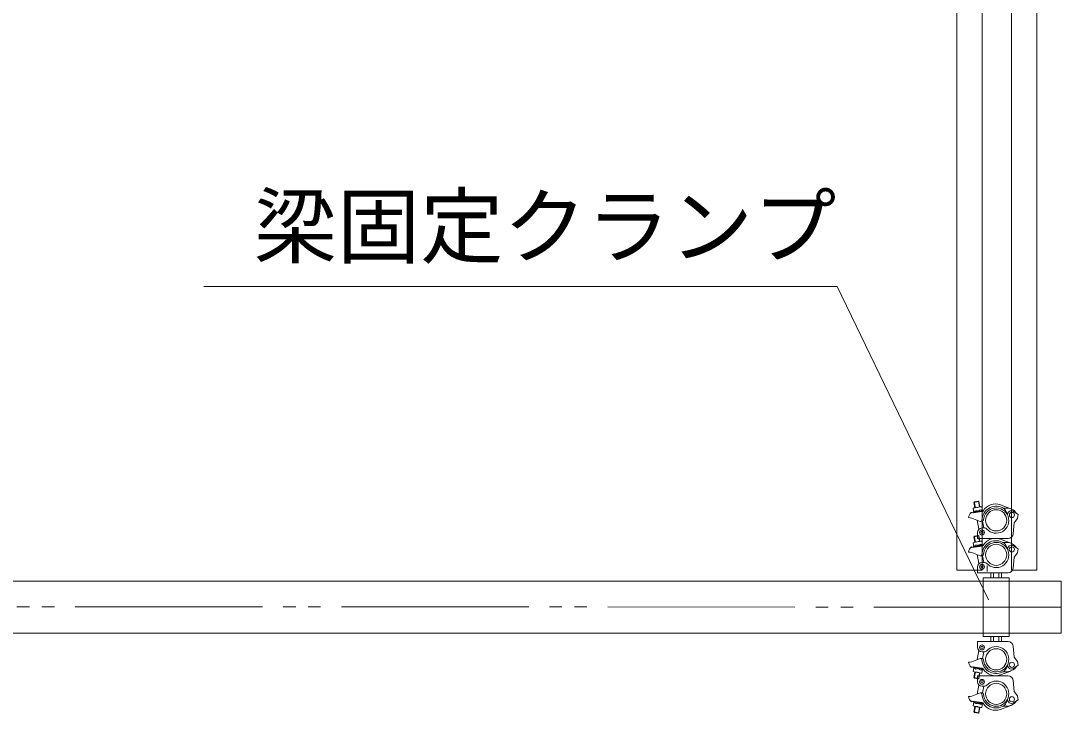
# Model space of a CAD drawing. Units: millimetres, scale not verified. Extents: x -9305 to 9305, y -6415 to 6415.
# Drawn here: x -2007 to -6, y 3512 to 4844 of the extents above; entities that cross this region are included whole.
import ezdxf
from ezdxf.enums import TextEntityAlignment as Align

# ---------------------------------------------------------------- set-up
doc = ezdxf.new("R2010")
doc.units = ezdxf.units.MM
doc.header["$LTSCALE"] = 40
doc.linetypes.add('DOUBLE_CHAIN2', pattern=[12.8, 9, -1, 0.6, -0.6, 0.6, -1])
for name, color, linetype, lineweight in [('0-2_CLG-45', 134, 'DOUBLE_CHAIN2', 18), ('0-3_CLGS-72', 134, 'Continuous', 18), ('0-6_TEXT', 134, 'Continuous', 18)]:
    doc.layers.add(name, color=color, linetype=linetype, lineweight=lineweight)
doc.styles.add('ＭＳ ゴシック', font='')
doc.styles.get('ＭＳ ゴシック').set_extended_font_data('MS Gothic')

msp = doc.modelspace()

# ---------------------------------------------------------------- linework, layer by layer
at = {"layer": '0-2_CLG-45'}
msp.add_line((-6.3, 3716.37), (-7406.3, 3719.36), dxfattribs=at)
at = {"layer": '0-3_CLGS-72'}
for p, q in [((-175.57, 3906.32), (-174.23, 3898.94)), ((-156.51, 3902.16), (-175.21, 3898.76)), ((-164.36, 3919.62), (-174.2, 3917.81)), ((-173.4, 3918.97), (-174.2, 3917.8)), ((-174.2, 3917.81), (-172.29, 3907.4)), ((-173.41, 3918.97), (-171.32, 3907.6)), ((-165.54, 3920.42), (-173.4, 3918.97)), ((-162.7, 3909.17), (-171.89, 3907.5)), ((-165.54, 3920.42), (-164.36, 3919.62)), ((-163.45, 3909.04), (-165.54, 3920.42)), ((-162.46, 3909.21), (-164.37, 3919.62)), ((-157.5, 3901.98), (-158.85, 3909.36)), ((-123.21, 3913.09), (-103.36, 3905.49)), ((-161.94, 3881.34), (-178.24, 3887.68)), ((-177.84, 3897.78), (-177.66, 3897.43)), ((-158.52, 3900.06), (-177.66, 3897.43)), ((-156.32, 3901.18), (-175.11, 3897.77)), ((-167.65, 3883.56), (-164.48, 3866.3)), ((-157.96, 3881.44), (-161.17, 3881.27)), ((-157.61, 3881.48), (-155.24, 3868.58)), ((-89.24, 3894.57), (-97.82, 3900.38)), ((-158.52, 3868.57), (-153.81, 3868.57)), ((-96.52, 3878.57), (-98.56, 3857.6)), ((-164.37, 3853.4), (-174.21, 3851.59)), ((-173.41, 3852.76), (-174.21, 3851.58)), ((-174.21, 3851.59), (-172.3, 3841.19)), ((-173.42, 3852.75), (-171.33, 3841.38)), ((-165.54, 3854.2), (-173.41, 3852.76)), ((-162.72, 3842.95), (-171.9, 3841.28)), ((-167.52, 3859.57), (-167.52, 3848.57)), ((-108.52, 3848.57), (-167.52, 3848.57)), ((-163.46, 3842.83), (-165.55, 3854.2)), ((-165.54, 3854.2), (-164.37, 3853.4)), ((-162.47, 3843), (-164.38, 3853.4)), ((-157.52, 3835.77), (-158.86, 3843.14)), ((-141.31, 3848.58), (-121.31, 3848.58)), ((-123.22, 3846.87), (-103.38, 3839.27)), ((-161.95, 3815.13), (-178.25, 3821.46)), ((-177.84, 3831.57), (-177.67, 3831.22)), ((-158.53, 3833.84), (-177.67, 3831.22)), ((-175.58, 3840.1), (-174.24, 3832.72)), ((-156.52, 3835.94), (-175.22, 3832.55)), ((-156.33, 3834.96), (-175.12, 3831.56)), ((-89.25, 3828.35), (-97.83, 3834.16)), ((-167.66, 3817.35), (-164.5, 3800.08)), ((-157.97, 3815.22), (-161.18, 3815.05)), ((-158.53, 3802.35), (-153.82, 3802.35)), ((-157.62, 3815.26), (-155.26, 3802.37)), ((-96.53, 3812.35), (-98.58, 3791.38)), ((-167.53, 3793.35), (-167.53, 3782.35)), ((-108.53, 3782.35), (-167.53, 3782.35)), ((-148.53, 3796.27), (-148.53, 3785.1)), ((-141.32, 3782.36), (-121.32, 3782.36)), ((-141.32, 3782.36), (-141.32, 3772.42)), ((-136.32, 3782.36), (-136.32, 3772.42)), ((-126.32, 3782.36), (-126.32, 3772.42)), ((-121.32, 3782.36), (-121.32, 3772.42)), ((-53.19, 3787.72), (-101.79, 3787.72)), ((-7406.3, 3766.37), (-156.52, 3766.37)), ((-106.3, 3766.37), (-6.3, 3766.37)), ((-6.3, 3766.37), (-6.3, 3666.37)), ((-156.52, 3666.37), (-7406.3, 3666.37)), ((-106.3, 3666.37), (-6.3, 3666.37)), ((-167.53, 3639.38), (-167.53, 3650.38)), ((-108.53, 3650.38), (-167.53, 3650.38)), ((-141.32, 3650.37), (-141.32, 3660.31)), ((-141.32, 3650.37), (-121.32, 3650.37)), ((-136.32, 3650.37), (-136.32, 3660.31)), ((-126.32, 3650.37), (-126.32, 3660.31)), ((-121.32, 3650.37), (-121.32, 3660.31)), ((-96.53, 3620.38), (-98.58, 3641.36)), ((-167.66, 3615.38), (-164.5, 3632.65)), ((-158.53, 3630.38), (-153.82, 3630.38)), ((-157.62, 3617.47), (-155.26, 3630.36)), ((-161.95, 3617.6), (-178.25, 3611.27)), ((-177.84, 3601.16), (-177.67, 3601.52)), ((-158.53, 3598.89), (-177.67, 3601.52)), ((-156.33, 3597.77), (-175.12, 3601.18)), ((-157.97, 3617.51), (-161.18, 3617.68)), ((-89.25, 3604.38), (-97.83, 3598.57)), ((-175.58, 3592.63), (-174.24, 3600.01)), ((-156.52, 3596.79), (-175.22, 3600.18)), ((-174.21, 3581.14), (-172.3, 3591.54)), ((-173.41, 3579.98), (-174.21, 3581.15)), ((-164.37, 3579.33), (-174.21, 3581.14)), ((-173.42, 3579.98), (-171.33, 3591.35)), ((-162.72, 3589.78), (-171.9, 3591.45)), ((-167.52, 3573.17), (-167.52, 3584.17)), ((-108.52, 3584.17), (-167.52, 3584.17)), ((-163.46, 3589.9), (-165.55, 3578.53)), ((-162.47, 3589.74), (-164.38, 3579.33)), ((-157.52, 3596.96), (-158.86, 3589.59)), ((-141.31, 3584.15), (-121.31, 3584.15)), ((-123.22, 3585.86), (-103.38, 3593.46)), ((-165.54, 3578.53), (-173.41, 3579.98)), ((-167.65, 3549.17), (-164.48, 3566.43)), ((-165.54, 3578.53), (-164.37, 3579.33)), ((-158.52, 3564.17), (-153.81, 3564.17)), ((-157.61, 3551.25), (-155.24, 3564.15)), ((-96.52, 3554.17), (-98.56, 3575.14)), ((-161.94, 3551.39), (-178.24, 3545.06)), ((-157.96, 3551.29), (-161.17, 3551.46)), ((-177.84, 3534.95), (-177.66, 3535.3)), ((-158.52, 3532.68), (-177.66, 3535.3)), ((-175.57, 3526.41), (-174.23, 3533.79)), ((-156.51, 3530.57), (-175.21, 3533.97)), ((-156.32, 3531.55), (-175.11, 3534.96)), ((-174.2, 3514.92), (-172.29, 3525.33)), ((-173.41, 3513.76), (-171.32, 3525.13)), ((-162.7, 3523.56), (-171.89, 3525.24)), ((-163.45, 3523.69), (-165.54, 3512.32)), ((-162.46, 3523.52), (-164.37, 3513.11)), ((-157.5, 3530.75), (-158.85, 3523.37)), ((-123.21, 3519.65), (-103.36, 3527.24)), ((-89.24, 3538.17), (-97.82, 3532.36)), ((-173.4, 3513.76), (-174.2, 3514.93)), ((-164.36, 3513.12), (-174.2, 3514.92)), ((-165.54, 3512.31), (-173.4, 3513.76)), ((-165.54, 3512.31), (-164.36, 3513.12))]:
    msp.add_line(p, q, dxfattribs=at)
at = {"layer": '0-3_CLGS-72', "linetype": 'DOUBLE_CHAIN2'}
for p, q in [((-156.52, 3766.37), (-106.52, 3766.37)), ((-156.52, 3666.37), (-106.52, 3666.37))]:
    msp.add_line(p, q, dxfattribs=at)
at = {"layer": '0-3_CLGS-72'}
for points in [[(-158.53, 3787.72), (-158.53, 5987.72), (-207.13, 5987.72), (-207.13, 3787.72)], [(-156.52, 3772.91), (-106.52, 3772.91), (-106.52, 3659.61), (-156.52, 3659.61)]]:
    msp.add_lwpolyline(points, close=True, dxfattribs=at)
for points in [[(-101.79, 3787.72), (-101.79, 5987.72), (-53.19, 5987.72), (-53.19, 3787.72)], [(-96.52, 3878.57), (-90.52, 3887.07), (-89.24, 3894.57)], [(-96.53, 3812.35), (-90.53, 3820.85), (-89.25, 3828.35)], [(-96.53, 3620.38), (-90.53, 3611.88), (-89.25, 3604.38)], [(-96.52, 3554.17), (-90.52, 3545.67), (-89.24, 3538.17)]]:
    msp.add_lwpolyline(points, dxfattribs=at)
for centre, radius in [((-131.31, 3883.23), 20.36), ((-101.02, 3893.57), 5), ((-158.52, 3860.07), 4.75), ((-158.52, 3860.07), 2.25), ((-131.32, 3817.01), 20.36), ((-101.03, 3827.35), 5), ((-158.53, 3793.85), 4.75), ((-158.53, 3793.85), 2.25), ((-158.53, 3638.88), 4.75), ((-158.53, 3638.88), 2.25), ((-131.32, 3616.01), 20.42), ((-101.03, 3605.38), 5), ((-158.52, 3572.67), 4.75), ((-158.52, 3572.67), 2.25), ((-131.31, 3549.5), 20.36), ((-101.02, 3539.17), 5)]:
    msp.add_circle(centre, radius, dxfattribs=at)
for centre, radius, start, end in [((-168.24, 3889.73), 18.14, 86.763, 113.859), ((-169.42, 3896.25), 5.51, 49.828, 150.774), ((-159.87, 3891.25), 18.14, 86.763, 113.859), ((-161.05, 3897.77), 5.51, 49.826, 150.775), ((-131.32, 3882.87), 27.5, 64.68, 178.286), ((-158.59, 3902.88), 2.82, 271.374, 323.267), ((-156.44, 3901.67), 0.5, 270.616, 100.309), ((-132.65, 3887.33), 27.43, 69.863, 149.651), ((-131.32, 3882.87), 24.3, 222.065, 177.714), ((-115.28, 3916.76), 10, 244.68, 276.446), ((-124.65, 3894.39), 14.27, 3.379, 69.105), ((-111.54, 3883.68), 23.29, 33.395, 96.446), ((-101.92, 3894.32), 7.32, 55.902, 194.205), ((-185.78, 3857.48), 31.13, 75.977, 87.16), ((-169.3, 3887.09), 15.01, 132.479, 174.343), ((-178.76, 3897.42), 1, 21.664, 132.479), ((-175.11, 3898.28), 0.5, 100.291, 289.984), ((-161.3, 3883.76), 2.5, 255.37, 358.286), ((-158.1, 3883.94), 2.5, 273.067, 357.714), ((-158.52, 3859.57), 9, 90, 180), ((-153.81, 3862.57), 6, 42.065, 90), ((-168.24, 3823.51), 18.14, 86.763, 113.859), ((-159.88, 3825.03), 18.14, 86.763, 113.859), ((-131.33, 3816.65), 27.5, 64.68, 178.286), ((-132.66, 3821.12), 27.43, 69.863, 149.651), ((-115.29, 3850.55), 10, 244.68, 276.446), ((-124.66, 3828.17), 14.27, 3.379, 69.105), ((-108.52, 3858.57), 10, 270, 354.424), ((-169.32, 3820.87), 15.01, 132.479, 174.343), ((-185.79, 3791.26), 31.13, 75.977, 87.16), ((-178.77, 3831.2), 1, 21.664, 132.479), ((-175.12, 3832.06), 0.5, 100.291, 289.984), ((-169.42, 3830.04), 5.51, 49.828, 150.774), ((-161.06, 3831.56), 5.51, 49.826, 150.775), ((-158.6, 3836.66), 2.82, 271.374, 323.267), ((-156.45, 3835.45), 0.5, 270.616, 100.309), ((-131.33, 3816.65), 24.3, 222.065, 177.714), ((-111.55, 3817.47), 23.29, 33.395, 96.446), ((-101.93, 3828.1), 7.32, 55.902, 194.205), ((-158.53, 3793.35), 9, 90, 180), ((-161.32, 3817.54), 2.5, 255.37, 358.286), ((-158.11, 3817.72), 2.5, 273.067, 357.714), ((-153.82, 3796.35), 6, 42.065, 90), ((-108.53, 3792.35), 10, 270, 354.424), ((-108.53, 3640.38), 10, 5.576, 90), ((-158.53, 3639.38), 9, 180, 270), ((-131.33, 3616.08), 24.3, 182.286, 137.936), ((-153.82, 3636.38), 6, 270, 317.935), ((-185.79, 3641.47), 31.13, 272.84, 284.023), ((-169.32, 3611.86), 15.01, 185.657, 227.521), ((-178.77, 3601.53), 1, 227.521, 338.336), ((-175.12, 3600.67), 0.5, 70.016, 259.709), ((-161.32, 3615.19), 2.5, 1.714, 104.63), ((-131.33, 3616.08), 27.5, 181.714, 295.32), ((-158.11, 3615.02), 2.5, 2.286, 86.933), ((-124.66, 3604.56), 14.27, 290.895, 356.621), ((-111.55, 3615.26), 23.29, 263.554, 326.605), ((-101.93, 3604.63), 7.32, 165.795, 304.098), ((-168.24, 3609.22), 18.14, 246.141, 273.237), ((-169.42, 3602.7), 5.51, 209.226, 310.172), ((-159.88, 3607.7), 18.14, 246.141, 273.237), ((-161.06, 3601.18), 5.51, 209.225, 310.174), ((-158.6, 3596.07), 2.82, 36.733, 88.626), ((-156.45, 3597.28), 0.5, 259.691, 89.384), ((-132.66, 3611.62), 27.43, 210.349, 290.137), ((-115.29, 3582.19), 10, 83.554, 115.32), ((-108.52, 3574.17), 10, 5.576, 90), ((-158.52, 3573.17), 9, 180, 270), ((-131.32, 3549.87), 24.3, 182.286, 137.936), ((-153.81, 3570.17), 6, 270, 317.935), ((-185.78, 3575.26), 31.13, 272.84, 284.023), ((-169.3, 3545.64), 15.01, 185.657, 227.521), ((-161.3, 3548.97), 2.5, 1.714, 104.63), ((-131.32, 3549.87), 27.5, 181.714, 295.32), ((-158.1, 3548.8), 2.5, 2.286, 86.933), ((-178.76, 3535.32), 1, 227.521, 338.336), ((-175.11, 3534.46), 0.5, 70.016, 259.709), ((-168.24, 3543), 18.14, 246.141, 273.237), ((-169.42, 3536.48), 5.51, 209.226, 310.172), ((-159.87, 3541.48), 18.14, 246.141, 273.237), ((-161.05, 3534.96), 5.51, 209.225, 310.174), ((-158.59, 3529.85), 2.82, 36.733, 88.626), ((-156.44, 3531.06), 0.5, 259.691, 89.384), ((-132.65, 3545.4), 27.43, 210.349, 290.137), ((-124.65, 3538.34), 14.27, 290.895, 356.621), ((-115.28, 3515.97), 10, 83.554, 115.32), ((-111.54, 3549.05), 23.29, 263.554, 326.605), ((-101.92, 3538.42), 7.32, 165.795, 304.098)]:
    msp.add_arc(centre, radius, start, end, dxfattribs=at)
at = {"layer": '0-6_TEXT'}
for p in [(-1655, 4333.25), (-145.87, 3730.06)]:
    msp.add_line(p, (-437.12, 4333.25), dxfattribs=at)

# ---------------------------------------------------------------- texts
at = {"layer": '0-6_TEXT', "style": 'ＭＳ ゴシック'}
msp.add_text('梁固定クランプ', height=117.3, dxfattribs=at).set_placement((-1558.8, 4355.18), align=Align.BOTTOM_LEFT)

doc.saveas('drawing.dxf')
